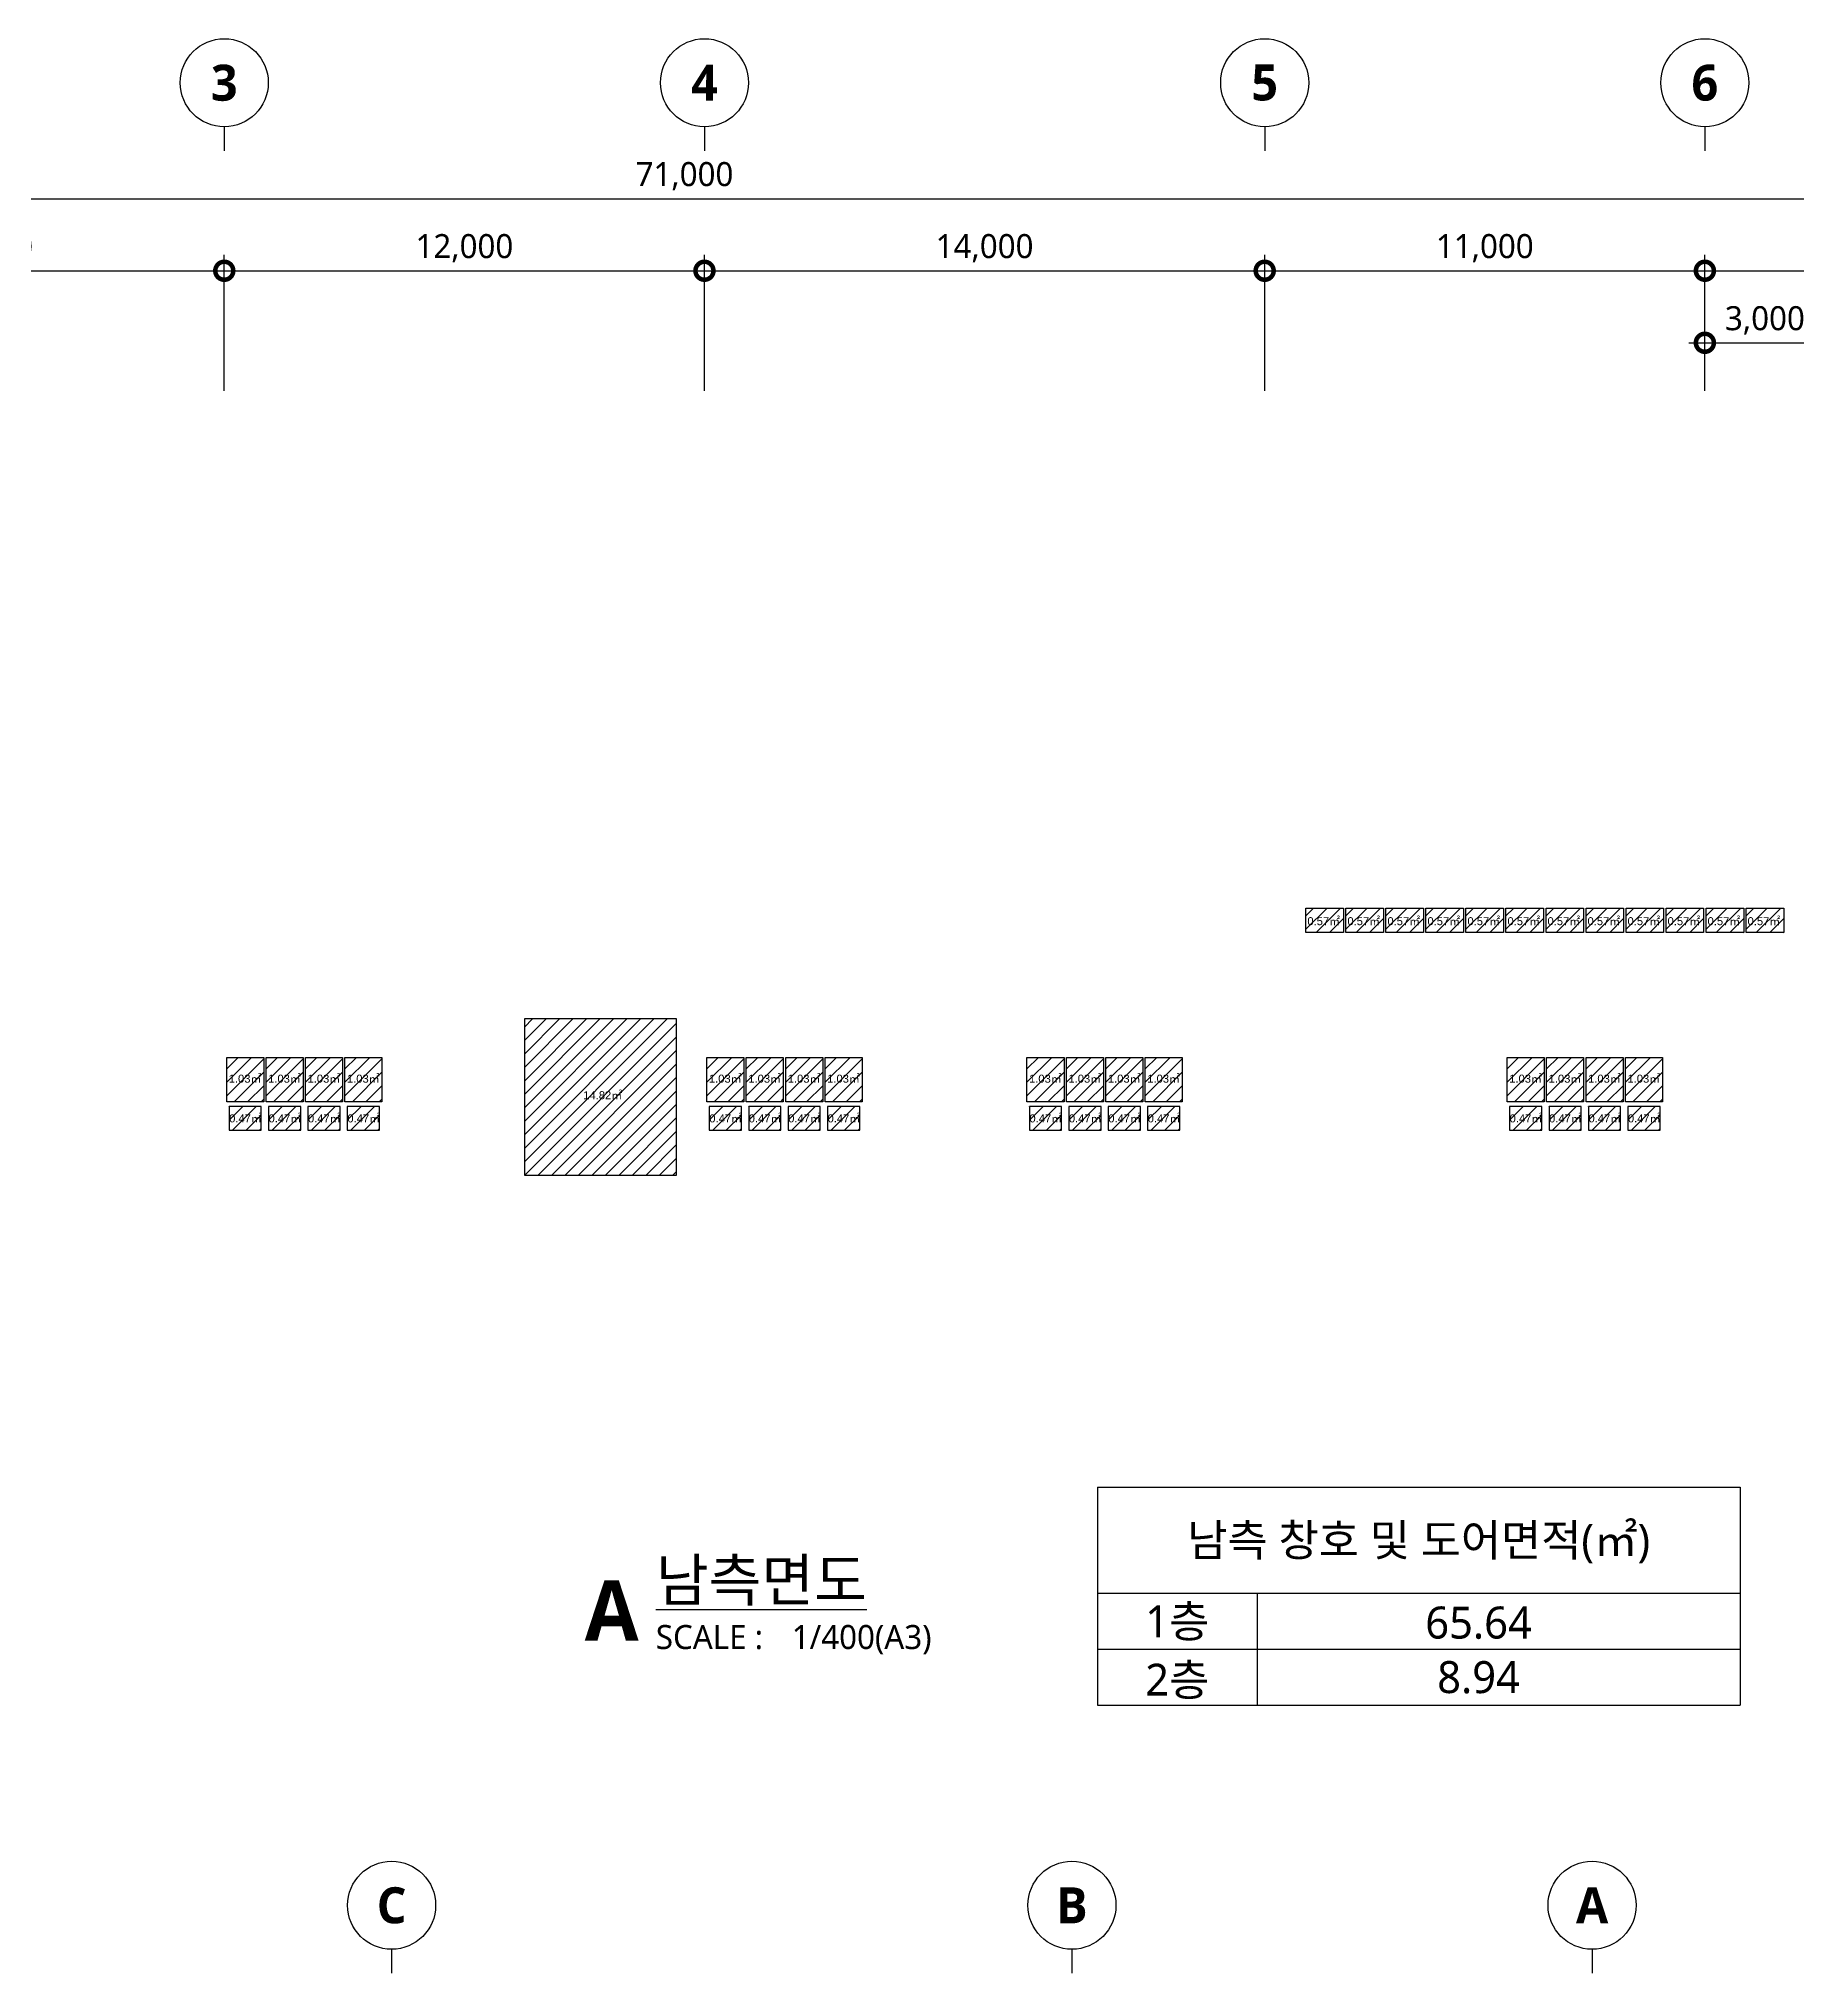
# Model space of a CAD drawing. Header units: millimetres. Extents: x 9300 to 329260, y 4200 to 100395.
# Drawn here: x 60612 to 104535, y 52044 to 100395 of the extents above; entities that cross this region are included whole.
import ezdxf
from ezdxf.enums import TextEntityAlignment as Align

# ---------------------------------------------------------------- set-up
doc = ezdxf.new("R2010")
doc.units = ezdxf.units.MM
doc.header["$LTSCALE"] = 200
doc.layers.get('DEFPOINTS').update_dxf_attribs({"color": 137})
for name, color, linetype in [('DIM', 7, 'Continuous'), ('SYM', 6, 'Continuous'), ('SYM-BUB', 3, 'Continuous'), ('TEXT', 3, 'Continuous'), ('무창층 면적', 140, 'Continuous')]:
    doc.layers.add(name, color=color, linetype=linetype)
doc.styles.add('$0$스타일1', font='malgun.ttf')
doc.styles.get("Standard").update_dxf_attribs({"font": 'arial.ttf'})
doc.styles.add('스타일1', font='malgun.ttf')
doc.styles.add('스타일2', font='malgunbd.ttf')
doc.dimstyles.new('CJA', dxfattribs={"dimscale": 300, "dimtxt": 2.7, "dimasz": 1, "dimexe": 2, "dimexo": 3, "dimgap": 1, "dimtad": 1, "dimdec": 0, "dimzin": 1, "dimdsep": 46, "dimlunit": 6, "dimtxsty": '$0$스타일1', "dimblk": 'CJDOT', "dimcen": 0.09, "dimdle": 1, "dimclrd": 256, "dimclre": 256, "dimclrt": 3, "dimadec": 0, "dimazin": 0, "dimtfac": 1, "dimtdec": 0, "dimtix": 1, "dimtmove": 2, "dimatfit": 3, "dimldrblk": 'CJDOT', "dimfxl": 1, "dimtolj": 1, "dimtzin": 1, "dimarcsym": 0})
pattern_1 = [(45, (24000, 1e-11), (-168.3798, 168.3798), [])]
pattern_2 = [(45, (24985, 1e-11), (-168.3798, 168.3798), [])]
pattern_3 = [(45, (25970, 1e-11), (-168.3798, 168.3798), [])]
pattern_4 = [(45, (26955, 1e-11), (-168.3798, 168.3798), [])]
pattern_5 = [(45, (36000, 0), (-168.3798, 168.3798), [])]
pattern_6 = [(45, (36985, 0), (-168.3798, 168.3798), [])]
pattern_7 = [(45, (37970, 0), (-168.3798, 168.3798), [])]
pattern_8 = [(45, (38955, 0), (-168.3798, 168.3798), [])]
pattern_9 = [(45, (44000, -1e-10), (-168.3798, 168.3798), [])]
pattern_10 = [(45, (44985, -1e-10), (-168.3798, 168.3798), [])]
pattern_11 = [(45, (45970, -1e-10), (-168.3798, 168.3798), [])]
pattern_12 = [(45, (46955, -1e-10), (-168.3798, 168.3798), [])]
pattern_13 = [(45, (56000, 1e-11), (-168.3798, 168.3798), [])]
pattern_14 = [(45, (56985, 1e-11), (-168.3798, 168.3798), [])]
pattern_15 = [(45, (57970, 1e-11), (-168.3798, 168.3798), [])]
pattern_16 = [(45, (58955, 1e-11), (-168.3798, 168.3798), [])]

# ---------------------------------------------------------------- blocks, each defined once
blk = doc.blocks.new('dwgtitle')
at = {"layer": 'SYM', "color": 3, "style": '스타일1'}
blk.add_text('SCALE :', height=4, dxfattribs=at).set_placement((12.25, -1.4))
for tag, p, height in [('%%UTITLE', (12.25, 6.59), 7), ('1/100', (34.89, -1.4), 4)]:
    blk.add_attdef(tag, p, '', height=height, dxfattribs=at)
at = {"layer": 'SYM', "color": 6, "style": '스타일2'}
blk.add_attdef('A', text='', height=10, dxfattribs=at).set_placement((4.89, 5), align=Align.MIDDLE)
blk = doc.blocks.new('NEW_BUB')
at = {"layer": 'SYM-BUB', "color": 6}
blk.add_line((0, 3), (0, 0), dxfattribs=at)
blk.add_circle((0, 8.5), 5.5, dxfattribs=at)
at = {"layer": 'SYM-BUB', "color": 3, "style": '스타일2'}
blk.add_attdef('X', text='', height=4.5, dxfattribs=at).set_placement((0, 8.5), align=Align.MIDDLE)
blk = doc.blocks.new('_DotSmall')
at = {"color": 0, "linetype": 'ByBlock', "const_width": 0.5}
blk.add_lwpolyline([(-0.0625, 0, 1), (0.0625, 0, 1)], format="xyb", close=True, dxfattribs=at)
blk = doc.blocks.new('*D103')
at = {"layer": 'DEFPOINTS', "color": 0, "transparency": 16777216}
for p in [(65250, 94595), (53250, 90995), (65250, 90995)]:
    blk.add_point(p, dxfattribs=at)
at = {"layer": 'DIM', "color": 7, "lineweight": -2, "transparency": 16777216}
for p, q in [((53250, 91595), (53250, 94995)), ((65250, 91595), (65250, 94995)), ((52850, 94595), (65650, 94595))]:
    blk.add_line(p, q, dxfattribs=at)
at = {"layer": 'DIM', "color": 7, "lineweight": -2, "transparency": 16777216, "xscale": 900, "yscale": 900, "zscale": 900, "rotation": 180}
blk.add_blockref('_DotSmall', (53250, 94595), dxfattribs=at)
at = {"layer": 'DIM', "color": 7, "lineweight": -2, "transparency": 16777216, "xscale": 900, "yscale": 900, "zscale": 900}
blk.add_blockref('_DotSmall', (65250, 94595), dxfattribs=at)
at = {"layer": 'DIM', "color": 3, "transparency": 16777216, "insert": (59250, 95157), "char_height": 600, "attachment_point": 5, "style": '스타일1'}
blk.add_mtext('\\A1;12,000', dxfattribs=at)
blk = doc.blocks.new('CJDOT')
blk.add_line((-2, 0), (2, 0))
at = {"const_width": 0.5}
blk.add_lwpolyline([(-0.25, 0, 1), (0.25, 0, 1)], format="xyb", close=True, dxfattribs=at)
blk = doc.blocks.new('*D104')
at = {"layer": 'DEFPOINTS', "color": 0, "transparency": 16777216}
for p in [(77250, 94595), (65250, 90995), (77250, 90995)]:
    blk.add_point(p, dxfattribs=at)
at = {"layer": 'DIM', "color": 7, "lineweight": -2, "transparency": 16777216}
for p, q in [((65250, 91595), (65250, 94995)), ((77250, 91595), (77250, 94995)), ((64850, 94595), (77650, 94595))]:
    blk.add_line(p, q, dxfattribs=at)
at = {"layer": 'DIM', "color": 7, "lineweight": -2, "transparency": 16777216, "xscale": 900, "yscale": 900, "zscale": 900, "rotation": 180}
blk.add_blockref('_DotSmall', (65250, 94595), dxfattribs=at)
at = {"layer": 'DIM', "color": 7, "lineweight": -2, "transparency": 16777216, "xscale": 900, "yscale": 900, "zscale": 900}
blk.add_blockref('_DotSmall', (77250, 94595), dxfattribs=at)
at = {"layer": 'DIM', "color": 3, "transparency": 16777216, "insert": (71250, 95157), "char_height": 600, "attachment_point": 5, "style": '스타일1'}
blk.add_mtext('\\A1;12,000', dxfattribs=at)
blk = doc.blocks.new('*D105')
at = {"layer": 'DEFPOINTS', "color": 0, "transparency": 16777216}
for p in [(102250, 94595), (91250, 90995), (102250, 90995)]:
    blk.add_point(p, dxfattribs=at)
at = {"layer": 'DIM', "color": 7, "lineweight": -2, "transparency": 16777216}
for p, q in [((91250, 91595), (91250, 94995)), ((102250, 91595), (102250, 94995)), ((90850, 94595), (102650, 94595))]:
    blk.add_line(p, q, dxfattribs=at)
at = {"layer": 'DIM', "color": 7, "lineweight": -2, "transparency": 16777216, "xscale": 900, "yscale": 900, "zscale": 900, "rotation": 180}
blk.add_blockref('_DotSmall', (91250, 94595), dxfattribs=at)
at = {"layer": 'DIM', "color": 7, "lineweight": -2, "transparency": 16777216, "xscale": 900, "yscale": 900, "zscale": 900}
blk.add_blockref('_DotSmall', (102250, 94595), dxfattribs=at)
at = {"layer": 'DIM', "color": 3, "transparency": 16777216, "insert": (96750, 95157), "char_height": 600, "attachment_point": 5, "style": '스타일1'}
blk.add_mtext('\\A1;11,000', dxfattribs=at)
blk = doc.blocks.new('*D106')
at = {"layer": 'DEFPOINTS', "color": 0, "transparency": 16777216}
for p in [(112250, 94595), (102250, 90995), (112250, 90995)]:
    blk.add_point(p, dxfattribs=at)
at = {"layer": 'DIM', "color": 7, "lineweight": -2, "transparency": 16777216}
for p, q in [((102250, 91595), (102250, 94995)), ((112250, 91595), (112250, 94995)), ((101850, 94595), (112650, 94595))]:
    blk.add_line(p, q, dxfattribs=at)
at = {"layer": 'DIM', "color": 7, "lineweight": -2, "transparency": 16777216, "xscale": 900, "yscale": 900, "zscale": 900, "rotation": 180}
blk.add_blockref('_DotSmall', (102250, 94595), dxfattribs=at)
at = {"layer": 'DIM', "color": 7, "lineweight": -2, "transparency": 16777216, "xscale": 900, "yscale": 900, "zscale": 900}
blk.add_blockref('_DotSmall', (112250, 94595), dxfattribs=at)
at = {"layer": 'DIM', "color": 3, "transparency": 16777216, "insert": (107250, 95157), "char_height": 600, "attachment_point": 5, "style": '스타일1'}
blk.add_mtext('\\A1;10,000', dxfattribs=at)
blk = doc.blocks.new('*D107')
at = {"layer": 'DEFPOINTS', "color": 0, "transparency": 16777216}
for p in [(91250, 94595), (77250, 90995), (91250, 90995)]:
    blk.add_point(p, dxfattribs=at)
at = {"layer": 'DIM', "color": 7, "lineweight": -2, "transparency": 16777216}
for p, q in [((77250, 91595), (77250, 94995)), ((91250, 91595), (91250, 94995)), ((76850, 94595), (91650, 94595))]:
    blk.add_line(p, q, dxfattribs=at)
at = {"layer": 'DIM', "color": 7, "lineweight": -2, "transparency": 16777216, "xscale": 900, "yscale": 900, "zscale": 900, "rotation": 180}
blk.add_blockref('_DotSmall', (77250, 94595), dxfattribs=at)
at = {"layer": 'DIM', "color": 7, "lineweight": -2, "transparency": 16777216, "xscale": 900, "yscale": 900, "zscale": 900}
blk.add_blockref('_DotSmall', (91250, 94595), dxfattribs=at)
at = {"layer": 'DIM', "color": 3, "transparency": 16777216, "insert": (84250, 95157), "char_height": 600, "attachment_point": 5, "style": '스타일1'}
blk.add_mtext('\\A1;14,000', dxfattribs=at)
blk = doc.blocks.new('*D101')
at = {"layer": 'DEFPOINTS', "color": 0, "transparency": 16777216}
for p in [(112250, 96395), (41250, 90995), (112250, 90995)]:
    blk.add_point(p, dxfattribs=at)
at = {"layer": 'DIM', "color": 7, "lineweight": -2, "transparency": 16777216}
for p, q in [((41250, 91595), (41250, 96795)), ((112250, 91595), (112250, 96795)), ((40850, 96395), (112650, 96395))]:
    blk.add_line(p, q, dxfattribs=at)
at = {"layer": 'DIM', "color": 7, "lineweight": -2, "transparency": 16777216, "xscale": 900, "yscale": 900, "zscale": 900, "rotation": 180}
blk.add_blockref('_DotSmall', (41250, 96395), dxfattribs=at)
at = {"layer": 'DIM', "color": 7, "lineweight": -2, "transparency": 16777216, "xscale": 900, "yscale": 900, "zscale": 900}
blk.add_blockref('_DotSmall', (112250, 96395), dxfattribs=at)
at = {"layer": 'DIM', "color": 3, "transparency": 16777216, "insert": (76750, 96957), "char_height": 600, "attachment_point": 5, "style": '스타일1'}
blk.add_mtext('\\A1;71,000', dxfattribs=at)
blk = doc.blocks.new('*D166')
at = {"layer": 'DEFPOINTS', "color": 0, "transparency": 16777216}
for p in [(105250, 92795), (102250, 90995), (105250, 90995)]:
    blk.add_point(p, dxfattribs=at)
at = {"layer": 'DIM', "color": 7, "lineweight": -2, "transparency": 16777216}
for p, q in [((102250, 91595), (102250, 93195)), ((105250, 91595), (105250, 93195)), ((101850, 92795), (105650, 92795))]:
    blk.add_line(p, q, dxfattribs=at)
at = {"layer": 'DIM', "color": 7, "lineweight": -2, "transparency": 16777216, "xscale": 900, "yscale": 900, "zscale": 900, "rotation": 180}
blk.add_blockref('_DotSmall', (102250, 92795), dxfattribs=at)
at = {"layer": 'DIM', "color": 7, "lineweight": -2, "transparency": 16777216, "xscale": 900, "yscale": 900, "zscale": 900}
blk.add_blockref('_DotSmall', (105250, 92795), dxfattribs=at)
at = {"layer": 'DIM', "color": 3, "transparency": 16777216, "insert": (103750, 93355), "char_height": 600, "attachment_point": 5, "style": '스타일1'}
blk.add_mtext('\\A1;3,000', dxfattribs=at)

msp = doc.modelspace()

# ---------------------------------------------------------------- hatches: boundary and pattern name
at = {"layer": '무창층 면적', "ltscale": 0.01}
h = msp.add_hatch(dxfattribs=at)
h.set_pattern_fill('ANSI31', color=256, scale=75)
h.paths.add_polyline_path([(93220, 78664.9), (92280, 78664.9), (92280, 78054.9), (93220, 78054.9)])
h.paths.add_polyline_path([(92262.7, 78185), (93188, 78185), (93188, 78491.3), (92262.7, 78491.3)], flags=9)
h = msp.add_hatch(dxfattribs=at)
h.set_pattern_fill('ANSI31', color=256, scale=75)
h.set_pattern_definition([(45, (1000, -9e-11), (-168.3798, 168.3798), [])])
h.paths.add_polyline_path([(94220, 78664.9), (93280, 78664.9), (93280, 78054.9), (94220, 78054.9)])
h.paths.add_polyline_path([(93262.7, 78185), (94188, 78185), (94188, 78491.3), (93262.7, 78491.3)], flags=9)
h = msp.add_hatch(dxfattribs=at)
h.set_pattern_fill('ANSI31', color=256, scale=75)
h.set_pattern_definition([(45, (2000, -9e-11), (-168.3798, 168.3798), [])])
h.paths.add_polyline_path([(95220, 78664.9), (94280, 78664.9), (94280, 78054.9), (95220, 78054.9)])
h.paths.add_polyline_path([(94262.7, 78185), (95188, 78185), (95188, 78491.3), (94262.7, 78491.3)], flags=9)
h = msp.add_hatch(dxfattribs=at)
h.set_pattern_fill('ANSI31', color=256, scale=75)
h.set_pattern_definition([(45, (3000, -2e-10), (-168.3798, 168.3798), [])])
h.paths.add_polyline_path([(96220, 78664.9), (95280, 78664.9), (95280, 78054.9), (96220, 78054.9)])
h.paths.add_polyline_path([(95262.7, 78185), (96188, 78185), (96188, 78491.3), (95262.7, 78491.3)], flags=9)
h = msp.add_hatch(dxfattribs=at)
h.set_pattern_fill('ANSI31', color=256, scale=75)
h.set_pattern_definition([(45, (4000, -2e-10), (-168.3798, 168.3798), [])])
h.paths.add_polyline_path([(97220, 78664.9), (96280, 78664.9), (96280, 78054.9), (97220, 78054.9)])
h.paths.add_polyline_path([(96262.7, 78185), (97188, 78185), (97188, 78491.3), (96262.7, 78491.3)], flags=9)
h = msp.add_hatch(dxfattribs=at)
h.set_pattern_fill('ANSI31', color=256, scale=75)
h.set_pattern_definition([(45, (5000, -3e-11), (-168.3798, 168.3798), [])])
h.paths.add_polyline_path([(98220, 78664.9), (97280, 78664.9), (97280, 78054.9), (98220, 78054.9)])
h.paths.add_polyline_path([(97262.7, 78185), (98188, 78185), (98188, 78491.3), (97262.7, 78491.3)], flags=9)
h = msp.add_hatch(dxfattribs=at)
h.set_pattern_fill('ANSI31', color=256, scale=75)
h.set_pattern_definition([(45, (6000, -4e-11), (-168.3798, 168.3798), [])])
h.paths.add_polyline_path([(99220, 78664.9), (98280, 78664.9), (98280, 78054.9), (99220, 78054.9)])
h.paths.add_polyline_path([(98262.7, 78185), (99188, 78185), (99188, 78491.3), (98262.7, 78491.3)], flags=9)
h = msp.add_hatch(dxfattribs=at)
h.set_pattern_fill('ANSI31', color=256, scale=75)
h.set_pattern_definition([(45, (7000, -2e-10), (-168.3798, 168.3798), [])])
h.paths.add_polyline_path([(100220, 78664.9), (99280, 78664.9), (99280, 78054.9), (100220, 78054.9)])
h.paths.add_polyline_path([(99262.7, 78185), (100188, 78185), (100188, 78491.3), (99262.7, 78491.3)], flags=9)
h = msp.add_hatch(dxfattribs=at)
h.set_pattern_fill('ANSI31', color=256, scale=75)
h.set_pattern_definition([(45, (8000, 0), (-168.3798, 168.3798), [])])
h.paths.add_polyline_path([(101220, 78664.9), (100280, 78664.9), (100280, 78054.9), (101220, 78054.9)])
h.paths.add_polyline_path([(100262.7, 78185), (101188, 78185), (101188, 78491.3), (100262.7, 78491.3)], flags=9)
h = msp.add_hatch(dxfattribs=at)
h.set_pattern_fill('ANSI31', color=256, scale=75)
h.set_pattern_definition([(45, (9000, 6e-11), (-168.3798, 168.3798), [])])
h.paths.add_polyline_path([(102220, 78664.9), (101280, 78664.9), (101280, 78054.9), (102220, 78054.9)])
h.paths.add_polyline_path([(101262.7, 78185), (102188, 78185), (102188, 78491.3), (101262.7, 78491.3)], flags=9)
h = msp.add_hatch(dxfattribs=at)
h.set_pattern_fill('ANSI31', color=256, scale=75)
h.set_pattern_definition([(45, (10000, 7e-11), (-168.3798, 168.3798), [])])
h.paths.add_polyline_path([(103220, 78664.9), (102280, 78664.9), (102280, 78054.9), (103220, 78054.9)])
h.paths.add_polyline_path([(102262.7, 78185), (103188, 78185), (103188, 78491.3), (102262.7, 78491.3)], flags=9)
h = msp.add_hatch(dxfattribs=at)
h.set_pattern_fill('ANSI31', color=256, scale=75)
h.set_pattern_definition([(45, (11000, 2e-10), (-168.3798, 168.3798), [])])
h.paths.add_polyline_path([(104220, 78664.9), (103280, 78664.9), (103280, 78054.9), (104220, 78054.9)])
h.paths.add_polyline_path([(103262.7, 78185), (104188, 78185), (104188, 78491.3), (103262.7, 78491.3)], flags=9)
h = msp.add_hatch(dxfattribs=at)
h.set_pattern_fill('ANSI31', color=256, scale=75)
h.set_pattern_definition([(45, (24000, 0), (-168.3798, 168.3798), [])])
h.paths.add_polyline_path([(76550, 75894.9), (72750, 75894.9), (72750, 71994.9), (76550, 71994.9)])
h.paths.add_polyline_path([(74166.9, 73835.2), (75247.6, 73835.2), (75247.6, 74141.6), (74166.9, 74141.6)], flags=24)
h = msp.add_hatch(dxfattribs=at)
h.set_pattern_fill('ANSI31', color=256, scale=75)
h.set_pattern_definition(pattern_1)
h.paths.add_polyline_path([(66235, 74934.9), (65310, 74934.9), (65310, 73824.9), (66235, 73824.9)])
h.paths.add_polyline_path([(65306.5, 74248.8), (66231.9, 74248.8), (66231.9, 74555.3), (65306.5, 74555.3)], flags=9)
h = msp.add_hatch(dxfattribs=at)
h.set_pattern_fill('ANSI31', color=256, scale=75)
h.set_pattern_definition(pattern_2)
h.paths.add_polyline_path([(67220, 74934.9), (66295, 74934.9), (66295, 73824.9), (67220, 73824.9)])
h.paths.add_polyline_path([(66291.5, 74248.8), (67216.9, 74248.8), (67216.9, 74555.3), (66291.5, 74555.3)], flags=9)
h = msp.add_hatch(dxfattribs=at)
h.set_pattern_fill('ANSI31', color=256, scale=75)
h.set_pattern_definition(pattern_3)
h.paths.add_polyline_path([(68205, 74934.9), (67280, 74934.9), (67280, 73824.9), (68205, 73824.9)])
h.paths.add_polyline_path([(67276.5, 74248.8), (68201.9, 74248.8), (68201.9, 74555.3), (67276.5, 74555.3)], flags=9)
h = msp.add_hatch(dxfattribs=at)
h.set_pattern_fill('ANSI31', color=256, scale=75)
h.set_pattern_definition(pattern_4)
h.paths.add_polyline_path([(69190, 74934.9), (68265, 74934.9), (68265, 73824.9), (69190, 73824.9)])
h.paths.add_polyline_path([(68261.5, 74248.8), (69186.9, 74248.8), (69186.9, 74555.3), (68261.5, 74555.3)], flags=9)
h = msp.add_hatch(dxfattribs=at)
h.set_pattern_fill('ANSI31', color=256, scale=75)
h.set_pattern_definition(pattern_5)
h.paths.add_polyline_path([(78235, 74934.9), (77310, 74934.9), (77310, 73824.9), (78235, 73824.9)])
h.paths.add_polyline_path([(77306.5, 74248.8), (78231.9, 74248.8), (78231.9, 74555.3), (77306.5, 74555.3)], flags=9)
h = msp.add_hatch(dxfattribs=at)
h.set_pattern_fill('ANSI31', color=256, scale=75)
h.set_pattern_definition(pattern_6)
h.paths.add_polyline_path([(79220, 74934.9), (78295, 74934.9), (78295, 73824.9), (79220, 73824.9)])
h.paths.add_polyline_path([(78291.5, 74248.8), (79216.9, 74248.8), (79216.9, 74555.3), (78291.5, 74555.3)], flags=9)
h = msp.add_hatch(dxfattribs=at)
h.set_pattern_fill('ANSI31', color=256, scale=75)
h.set_pattern_definition(pattern_7)
h.paths.add_polyline_path([(80205, 74934.9), (79280, 74934.9), (79280, 73824.9), (80205, 73824.9)])
h.paths.add_polyline_path([(79276.5, 74248.8), (80201.9, 74248.8), (80201.9, 74555.3), (79276.5, 74555.3)], flags=9)
h = msp.add_hatch(dxfattribs=at)
h.set_pattern_fill('ANSI31', color=256, scale=75)
h.set_pattern_definition(pattern_8)
h.paths.add_polyline_path([(81190, 74934.9), (80265, 74934.9), (80265, 73824.9), (81190, 73824.9)])
h.paths.add_polyline_path([(80261.5, 74248.8), (81186.9, 74248.8), (81186.9, 74555.3), (80261.5, 74555.3)], flags=9)
h = msp.add_hatch(dxfattribs=at)
h.set_pattern_fill('ANSI31', color=256, scale=75)
h.set_pattern_definition(pattern_9)
h.paths.add_polyline_path([(86235, 74934.9), (85310, 74934.9), (85310, 73824.9), (86235, 73824.9)])
h.paths.add_polyline_path([(85306.5, 74248.8), (86231.9, 74248.8), (86231.9, 74555.3), (85306.5, 74555.3)], flags=9)
h = msp.add_hatch(dxfattribs=at)
h.set_pattern_fill('ANSI31', color=256, scale=75)
h.set_pattern_definition(pattern_10)
h.paths.add_polyline_path([(87220, 74934.9), (86295, 74934.9), (86295, 73824.9), (87220, 73824.9)])
h.paths.add_polyline_path([(86291.5, 74248.8), (87216.9, 74248.8), (87216.9, 74555.3), (86291.5, 74555.3)], flags=9)
h = msp.add_hatch(dxfattribs=at)
h.set_pattern_fill('ANSI31', color=256, scale=75)
h.set_pattern_definition(pattern_11)
h.paths.add_polyline_path([(88205, 74934.9), (87280, 74934.9), (87280, 73824.9), (88205, 73824.9)])
h.paths.add_polyline_path([(87276.5, 74248.8), (88201.9, 74248.8), (88201.9, 74555.3), (87276.5, 74555.3)], flags=9)
h = msp.add_hatch(dxfattribs=at)
h.set_pattern_fill('ANSI31', color=256, scale=75)
h.set_pattern_definition(pattern_12)
h.paths.add_polyline_path([(89190, 74934.9), (88265, 74934.9), (88265, 73824.9), (89190, 73824.9)])
h.paths.add_polyline_path([(88261.5, 74248.8), (89186.9, 74248.8), (89186.9, 74555.3), (88261.5, 74555.3)], flags=9)
h = msp.add_hatch(dxfattribs=at)
h.set_pattern_fill('ANSI31', color=256, scale=75)
h.set_pattern_definition(pattern_13)
h.paths.add_polyline_path([(98235, 74934.9), (97310, 74934.9), (97310, 73824.9), (98235, 73824.9)])
h.paths.add_polyline_path([(97306.5, 74248.8), (98231.9, 74248.8), (98231.9, 74555.3), (97306.5, 74555.3)], flags=9)
h = msp.add_hatch(dxfattribs=at)
h.set_pattern_fill('ANSI31', color=256, scale=75)
h.set_pattern_definition(pattern_14)
h.paths.add_polyline_path([(99220, 74934.9), (98295, 74934.9), (98295, 73824.9), (99220, 73824.9)])
h.paths.add_polyline_path([(98291.5, 74248.8), (99216.9, 74248.8), (99216.9, 74555.3), (98291.5, 74555.3)], flags=9)
h = msp.add_hatch(dxfattribs=at)
h.set_pattern_fill('ANSI31', color=256, scale=75)
h.set_pattern_definition(pattern_15)
h.paths.add_polyline_path([(100205, 74934.9), (99280, 74934.9), (99280, 73824.9), (100205, 73824.9)])
h.paths.add_polyline_path([(99276.5, 74248.8), (100201.9, 74248.8), (100201.9, 74555.3), (99276.5, 74555.3)], flags=9)
h = msp.add_hatch(dxfattribs=at)
h.set_pattern_fill('ANSI31', color=256, scale=75)
h.set_pattern_definition(pattern_16)
h.paths.add_polyline_path([(101190, 74934.9), (100265, 74934.9), (100265, 73824.9), (101190, 73824.9)])
h.paths.add_polyline_path([(100261.5, 74248.8), (101186.9, 74248.8), (101186.9, 74555.3), (100261.5, 74555.3)], flags=9)
h = msp.add_hatch(dxfattribs=at)
h.set_pattern_fill('ANSI31', color=256, scale=75)
h.set_pattern_definition(pattern_1)
h.paths.add_polyline_path([(66175, 73704.9), (65370, 73704.9), (65370, 73114.9), (66175, 73114.9)])
h = msp.add_hatch(dxfattribs=at)
h.set_pattern_fill('ANSI31', color=256, scale=75)
h.set_pattern_definition(pattern_2)
h.paths.add_polyline_path([(67160, 73704.9), (66355, 73704.9), (66355, 73114.9), (67160, 73114.9)])
h = msp.add_hatch(dxfattribs=at)
h.set_pattern_fill('ANSI31', color=256, scale=75)
h.set_pattern_definition(pattern_3)
h.paths.add_polyline_path([(68145, 73704.9), (67340, 73704.9), (67340, 73114.9), (68145, 73114.9)])
h = msp.add_hatch(dxfattribs=at)
h.set_pattern_fill('ANSI31', color=256, scale=75)
h.set_pattern_definition(pattern_4)
h.paths.add_polyline_path([(69130, 73704.9), (68325, 73704.9), (68325, 73114.9), (69130, 73114.9)])
h = msp.add_hatch(dxfattribs=at)
h.set_pattern_fill('ANSI31', color=256, scale=75)
h.set_pattern_definition(pattern_5)
h.paths.add_polyline_path([(78175, 73704.9), (77370, 73704.9), (77370, 73114.9), (78175, 73114.9)])
h = msp.add_hatch(dxfattribs=at)
h.set_pattern_fill('ANSI31', color=256, scale=75)
h.set_pattern_definition(pattern_6)
h.paths.add_polyline_path([(79160, 73704.9), (78355, 73704.9), (78355, 73114.9), (79160, 73114.9)])
h = msp.add_hatch(dxfattribs=at)
h.set_pattern_fill('ANSI31', color=256, scale=75)
h.set_pattern_definition(pattern_7)
h.paths.add_polyline_path([(80145, 73704.9), (79340, 73704.9), (79340, 73114.9), (80145, 73114.9)])
h = msp.add_hatch(dxfattribs=at)
h.set_pattern_fill('ANSI31', color=256, scale=75)
h.set_pattern_definition(pattern_8)
h.paths.add_polyline_path([(81130, 73704.9), (80325, 73704.9), (80325, 73114.9), (81130, 73114.9)])
h = msp.add_hatch(dxfattribs=at)
h.set_pattern_fill('ANSI31', color=256, scale=75)
h.set_pattern_definition(pattern_9)
h.paths.add_polyline_path([(86175, 73704.9), (85370, 73704.9), (85370, 73114.9), (86175, 73114.9)])
h = msp.add_hatch(dxfattribs=at)
h.set_pattern_fill('ANSI31', color=256, scale=75)
h.set_pattern_definition(pattern_10)
h.paths.add_polyline_path([(87160, 73704.9), (86355, 73704.9), (86355, 73114.9), (87160, 73114.9)])
h = msp.add_hatch(dxfattribs=at)
h.set_pattern_fill('ANSI31', color=256, scale=75)
h.set_pattern_definition(pattern_11)
h.paths.add_polyline_path([(88145, 73704.9), (87340, 73704.9), (87340, 73114.9), (88145, 73114.9)])
h = msp.add_hatch(dxfattribs=at)
h.set_pattern_fill('ANSI31', color=256, scale=75)
h.set_pattern_definition(pattern_12)
h.paths.add_polyline_path([(89130, 73704.9), (88325, 73704.9), (88325, 73114.9), (89130, 73114.9)])
h = msp.add_hatch(dxfattribs=at)
h.set_pattern_fill('ANSI31', color=256, scale=75)
h.set_pattern_definition(pattern_13)
h.paths.add_polyline_path([(98175, 73704.9), (97370, 73704.9), (97370, 73114.9), (98175, 73114.9)])
h = msp.add_hatch(dxfattribs=at)
h.set_pattern_fill('ANSI31', color=256, scale=75)
h.set_pattern_definition(pattern_14)
h.paths.add_polyline_path([(99160, 73704.9), (98355, 73704.9), (98355, 73114.9), (99160, 73114.9)])
h = msp.add_hatch(dxfattribs=at)
h.set_pattern_fill('ANSI31', color=256, scale=75)
h.set_pattern_definition(pattern_15)
h.paths.add_polyline_path([(100145, 73704.9), (99340, 73704.9), (99340, 73114.9), (100145, 73114.9)])
h = msp.add_hatch(dxfattribs=at)
h.set_pattern_fill('ANSI31', color=256, scale=75)
h.set_pattern_definition(pattern_16)
h.paths.add_polyline_path([(101130, 73704.9), (100325, 73704.9), (100325, 73114.9), (101130, 73114.9)])

# ---------------------------------------------------------------- linework, layer by layer
at = {"layer": 'TEXT', "color": 6}
for p, q in [((87068.5, 64194.9), (87068.5, 58746.9)), ((87068.5, 64194.9), (103130.4, 64194.9)), ((103130.4, 64194.9), (103130.4, 58746.9)), ((87068.5, 61546.6), (103130.4, 61546.6)), ((91059.2, 61546.6), (91059.2, 58746.9)), ((87068.5, 60146.8), (103130.4, 60146.8)), ((87068.5, 58746.9), (103130.4, 58746.9))]:
    msp.add_line(p, q, dxfattribs=at)
at = {"layer": '무창층 면적'}
for points in [[(92280, 78664.9), (93220, 78664.9), (93220, 78054.9), (92280, 78054.9)], [(93280, 78664.9), (94220, 78664.9), (94220, 78054.9), (93280, 78054.9)], [(94280, 78664.9), (95220, 78664.9), (95220, 78054.9), (94280, 78054.9)], [(95280, 78664.9), (96220, 78664.9), (96220, 78054.9), (95280, 78054.9)], [(96280, 78664.9), (97220, 78664.9), (97220, 78054.9), (96280, 78054.9)], [(97280, 78664.9), (98220, 78664.9), (98220, 78054.9), (97280, 78054.9)], [(98280, 78664.9), (99220, 78664.9), (99220, 78054.9), (98280, 78054.9)], [(99280, 78664.9), (100220, 78664.9), (100220, 78054.9), (99280, 78054.9)], [(100280, 78664.9), (101220, 78664.9), (101220, 78054.9), (100280, 78054.9)], [(101280, 78664.9), (102220, 78664.9), (102220, 78054.9), (101280, 78054.9)], [(102280, 78664.9), (103220, 78664.9), (103220, 78054.9), (102280, 78054.9)], [(103280, 78664.9), (104220, 78664.9), (104220, 78054.9), (103280, 78054.9)], [(72750, 71994.9), (76550, 71994.9), (76550, 75894.9), (72750, 75894.9)], [(65310, 74934.9), (66235, 74934.9), (66235, 73824.9), (65310, 73824.9)], [(66295, 74934.9), (67220, 74934.9), (67220, 73824.9), (66295, 73824.9)], [(67280, 74934.9), (68205, 74934.9), (68205, 73824.9), (67280, 73824.9)], [(68265, 74934.9), (69190, 74934.9), (69190, 73824.9), (68265, 73824.9)], [(77310, 74934.9), (78235, 74934.9), (78235, 73824.9), (77310, 73824.9)], [(78295, 74934.9), (79220, 74934.9), (79220, 73824.9), (78295, 73824.9)], [(79280, 74934.9), (80205, 74934.9), (80205, 73824.9), (79280, 73824.9)], [(80265, 74934.9), (81190, 74934.9), (81190, 73824.9), (80265, 73824.9)], [(85310, 74934.9), (86235, 74934.9), (86235, 73824.9), (85310, 73824.9)], [(86295, 74934.9), (87220, 74934.9), (87220, 73824.9), (86295, 73824.9)], [(87280, 74934.9), (88205, 74934.9), (88205, 73824.9), (87280, 73824.9)], [(88265, 74934.9), (89190, 74934.9), (89190, 73824.9), (88265, 73824.9)], [(97310, 74934.9), (98235, 74934.9), (98235, 73824.9), (97310, 73824.9)], [(98295, 74934.9), (99220, 74934.9), (99220, 73824.9), (98295, 73824.9)], [(99280, 74934.9), (100205, 74934.9), (100205, 73824.9), (99280, 73824.9)], [(100265, 74934.9), (101190, 74934.9), (101190, 73824.9), (100265, 73824.9)], [(66175, 73704.9), (65370, 73704.9), (65370, 73114.9), (66175, 73114.9)], [(67160, 73704.9), (66355, 73704.9), (66355, 73114.9), (67160, 73114.9)], [(68145, 73704.9), (67340, 73704.9), (67340, 73114.9), (68145, 73114.9)], [(69130, 73704.9), (68325, 73704.9), (68325, 73114.9), (69130, 73114.9)], [(78175, 73704.9), (77370, 73704.9), (77370, 73114.9), (78175, 73114.9)], [(79160, 73704.9), (78355, 73704.9), (78355, 73114.9), (79160, 73114.9)], [(80145, 73704.9), (79340, 73704.9), (79340, 73114.9), (80145, 73114.9)], [(81130, 73704.9), (80325, 73704.9), (80325, 73114.9), (81130, 73114.9)], [(86175, 73704.9), (85370, 73704.9), (85370, 73114.9), (86175, 73114.9)], [(87160, 73704.9), (86355, 73704.9), (86355, 73114.9), (87160, 73114.9)], [(88145, 73704.9), (87340, 73704.9), (87340, 73114.9), (88145, 73114.9)], [(89130, 73704.9), (88325, 73704.9), (88325, 73114.9), (89130, 73114.9)], [(98175, 73704.9), (97370, 73704.9), (97370, 73114.9), (98175, 73114.9)], [(99160, 73704.9), (98355, 73704.9), (98355, 73114.9), (99160, 73114.9)], [(100145, 73704.9), (99340, 73704.9), (99340, 73114.9), (100145, 73114.9)], [(101130, 73704.9), (100325, 73704.9), (100325, 73114.9), (101130, 73114.9)]]:
    msp.add_lwpolyline(points, close=True, dxfattribs=at)

# ---------------------------------------------------------------- block references
at = {"layer": 'SYM', "xscale": 150, "yscale": 150, "zscale": 150}
msp.add_blockref('dwgtitle', (74197.4, 60358.4), dxfattribs=at).add_auto_attribs({'%%UTITLE': '%%u남측면도', '1/100': '1/400(A3)', 'A': 'A'})
at = {"layer": 'SYM-BUB', "xscale": 200.0000000000001, "yscale": 200.0000000000001, "zscale": 200.0000000000001}
for p, values in [((65250, 97594.9), {'X': '3'}), ((77250, 97594.9), {'X': '4'}), ((91250, 97594.9), {'X': '5'}), ((102250, 97594.9), {'X': '6'}), ((69432.3, 52043.6), {'X': 'C'}), ((86432.3, 52043.6), {'X': 'B'}), ((99432.3, 52043.6), {'X': 'A'})]:
    msp.add_blockref('NEW_BUB', p, dxfattribs=at).add_auto_attribs(values)

# ---------------------------------------------------------------- texts
at = {"layer": 'TEXT', "color": 3, "style": '스타일1'}
for s, p in [('남측 창호 및 도어면적(㎡)', (95099.5, 62870.8)), ('1층', (89063.9, 60840.5)), ('65.64', (96594.8, 60808.8)), ('2층', (89063.9, 59380.8)), ('8.94', (96594.8, 59446.8))]:
    msp.add_text(s, height=800, dxfattribs=at).set_placement(p, align=Align.MIDDLE_CENTER)
at = {"layer": '무창층 면적'}
for s, p in [('0.57㎡', (92725.4, 78339.4)), ('0.57㎡', (93725.4, 78339.4)), ('0.57㎡', (94725.4, 78339.4)), ('0.57㎡', (95725.4, 78339.4)), ('0.57㎡', (96725.4, 78339.4)), ('0.57㎡', (97725.4, 78339.4)), ('0.57㎡', (98725.4, 78339.4)), ('0.57㎡', (99725.4, 78339.4)), ('0.57㎡', (100725.4, 78339.4)), ('0.57㎡', (101725.4, 78339.4)), ('0.57㎡', (102725.4, 78339.4)), ('0.57㎡', (103725.4, 78339.4)), ('1.03㎡', (65769.2, 74403.4)), ('1.03㎡', (66754.2, 74403.4)), ('1.03㎡', (67739.2, 74403.4)), ('1.03㎡', (68724.2, 74403.4)), ('1.03㎡', (77769.2, 74403.4)), ('1.03㎡', (78754.2, 74403.4)), ('1.03㎡', (79739.2, 74403.4)), ('1.03㎡', (80724.2, 74403.4)), ('1.03㎡', (85769.2, 74403.4)), ('1.03㎡', (86754.2, 74403.4)), ('1.03㎡', (87739.2, 74403.4)), ('1.03㎡', (88724.2, 74403.4)), ('1.03㎡', (97769.2, 74403.4)), ('1.03㎡', (98754.2, 74403.4)), ('1.03㎡', (99739.2, 74403.4)), ('1.03㎡', (100724.2, 74403.4)), ('14.82㎡', (74707.2, 73989.7)), ('0.47㎡', (65779.4, 73410.2)), ('0.47㎡', (66764.4, 73410.2)), ('0.47㎡', (67749.4, 73410.2)), ('0.47㎡', (68734.4, 73410.2)), ('0.47㎡', (77779.4, 73410.2)), ('0.47㎡', (78764.4, 73410.2)), ('0.47㎡', (79749.4, 73410.2)), ('0.47㎡', (80734.4, 73410.2)), ('0.47㎡', (85779.4, 73410.2)), ('0.47㎡', (86764.4, 73410.2)), ('0.47㎡', (87749.4, 73410.2)), ('0.47㎡', (88734.4, 73410.2)), ('0.47㎡', (97779.4, 73410.2)), ('0.47㎡', (98764.4, 73410.2)), ('0.47㎡', (99749.4, 73410.2)), ('0.47㎡', (100734.4, 73410.2))]:
    msp.add_text(s, height=200, dxfattribs=at).set_placement(p, align=Align.MIDDLE_CENTER)

# ---------------------------------------------------------------- dimensions: what is measured, and where the dimension line sits
at = {"layer": 'DIM'}
for base, p1, p2, angle, override, picture, middle in [((112250, 96394.9), (41250, 90994.9), (112250, 90994.9), 180, {"dimscale": 200, "dimtxt": 3, "dimasz": 4.5, "dimlunit": 6, "dimtxsty": '스타일1', "dimblk1": 'DotSmall', "dimblk2": 'DotSmall', "dimsah": 1, "dimdle": 2, "dimclrd": 7, "dimclre": 7}, '*D101', (76750, 96956.9)), ((65250, 94594.9), (53250, 90994.9), (65250, 90994.9), 0, {"dimscale": 200, "dimtxt": 3, "dimasz": 4.5, "dimtxsty": '스타일1', "dimblk1": 'DotSmall', "dimblk2": 'DotSmall', "dimsah": 1, "dimdle": 2, "dimclrd": 7, "dimclre": 7}, '*D103', (59250, 95156.9)), ((77250, 94594.9), (65250, 90994.9), (77250, 90994.9), 180, {"dimscale": 200, "dimtxt": 3, "dimasz": 4.5, "dimtxsty": '스타일1', "dimblk1": 'DotSmall', "dimblk2": 'DotSmall', "dimsah": 1, "dimdle": 2, "dimclrd": 7, "dimclre": 7}, '*D104', (71250, 95156.9)), ((91250, 94594.9), (77250, 90994.9), (91250, 90994.9), 0, {"dimscale": 200, "dimtxt": 3, "dimasz": 4.5, "dimtxsty": '스타일1', "dimblk1": 'DotSmall', "dimblk2": 'DotSmall', "dimsah": 1, "dimdle": 2, "dimclrd": 7, "dimclre": 7}, '*D107', (84250, 95156.9)), ((102250, 94594.9), (91250, 90994.9), (102250, 90994.9), 180, {"dimscale": 200, "dimtxt": 3, "dimasz": 4.5, "dimtxsty": '스타일1', "dimblk1": 'DotSmall', "dimblk2": 'DotSmall', "dimsah": 1, "dimdle": 2, "dimclrd": 7, "dimclre": 7}, '*D105', (96750, 95156.9)), ((112250, 94594.9), (102250, 90994.9), (112250, 90994.9), 0, {"dimscale": 200, "dimtxt": 3, "dimasz": 4.5, "dimtxsty": '스타일1', "dimblk1": 'DotSmall', "dimblk2": 'DotSmall', "dimsah": 1, "dimdle": 2, "dimclrd": 7, "dimclre": 7}, '*D106', (107250, 95156.9))]:
    dim = msp.add_linear_dim(base=base, p1=p1, p2=p2, angle=angle, dimstyle='CJA', override=override, dxfattribs=at)
    dim.commit()
    dim.dimension.update_dxf_attribs({"geometry": picture, "text_midpoint": middle})
dim = msp.add_linear_dim(base=(105250, 92794.9), p1=(102250, 90994.9), p2=(105250, 90994.9), dimstyle='CJA', override={"dimscale": 200, "dimtxt": 3, "dimasz": 4.5, "dimtxsty": '스타일1', "dimblk1": 'DotSmall', "dimblk2": 'DotSmall', "dimsah": 1, "dimdle": 2, "dimclrd": 7, "dimclre": 7}, dxfattribs=at)
dim.commit()
dim.dimension.update_dxf_attribs({"geometry": '*D166', "text_midpoint": (103750, 93355.3)})

doc.saveas('drawing.dxf')
